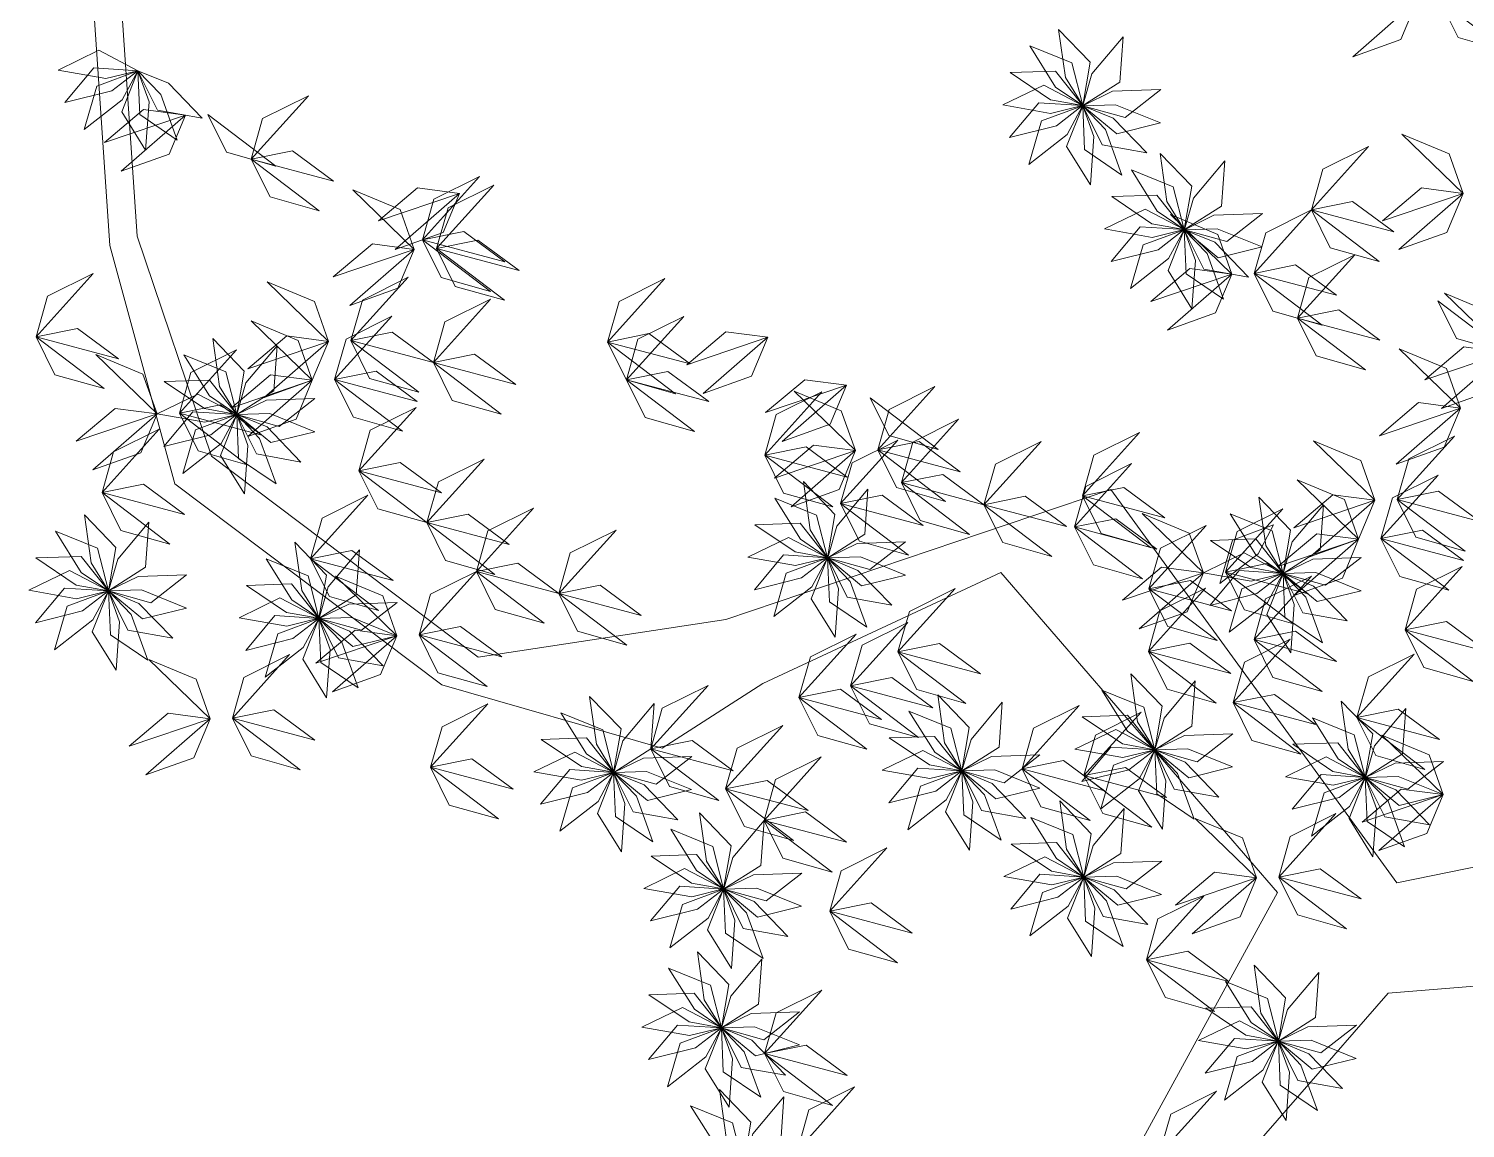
# Model space of a CAD drawing. Header units: inches. Extents: x -173 to 14008, y -3334 to 10368.
# Drawn here: x 6439.7 to 6540.6, y 8000.5 to 8077.8 of the extents above; entities that cross this region are included whole.
import ezdxf

# ---------------------------------------------------------------- set-up
doc = ezdxf.new("R2010")
doc.units = ezdxf.units.IN
doc.header["$MEASUREMENT"] = 0
doc.layers.add('ARREDAMENTO', color=8, linetype='Continuous', lineweight=18)

msp = doc.modelspace()

# ---------------------------------------------------------------- linework, layer by layer
at = {"layer": 'ARREDAMENTO', "linetype": 'Continuous', "lineweight": 0}
for points in [[(6444.02, 8082.54), (6445.38, 8062.55), (6449.96, 8045.81), (6468.71, 8031.69), (6484.2, 8027.24), (6491.28, 8031.78), (6508.01, 8039.58), (6527.44, 8017.09), (6510.8, 7986.72)], [(6551.93, 8021.05), (6535.82, 8017.77), (6515.73, 8045.41), (6488.68, 8036.28), (6471.28, 8033.64), (6452.53, 8047.75), (6447.31, 8063.21), (6445.95, 8083.19)], [(6516.59, 7988.68), (6535.21, 8010.03), (6560.35, 8012.06)]]:
    msp.add_lwpolyline(points, dxfattribs=at)
at = {"layer": 'ARREDAMENTO', "lineweight": 0}
for points in [[(6537.25, 8079.76), (6536.11, 8077.02), (6532.73, 8075.81), (6537.25, 8079.76)], [(6538.82, 8079.81), (6540.14, 8077.15), (6543.59, 8076.18), (6538.82, 8079.81)], [(6512.06, 8077.72), (6512.54, 8074.35), (6513.75, 8072.39), (6514.27, 8075.43), (6512.06, 8077.72)], [(6516.59, 8077.21), (6514.4, 8074.6), (6513.76, 8072.38), (6516.36, 8074.03), (6516.59, 8077.21)], [(6441.76, 8074.87), (6445.11, 8074.28), (6447.35, 8074.83), (6444.62, 8076.26), (6441.76, 8074.87)], [(6510.04, 8076.57), (6511.84, 8073.68), (6513.75, 8072.39), (6512.98, 8075.37), (6510.04, 8076.57)], [(6442.22, 8072.59), (6445.53, 8073.42), (6447.35, 8074.83), (6444.27, 8075.02), (6442.22, 8072.59)], [(6443.58, 8070.69), (6446.26, 8072.79), (6447.35, 8074.83), (6444.46, 8073.75), (6443.58, 8070.69)], [(6447.9, 8069.25), (6448.14, 8072.65), (6447.36, 8074.82), (6446.22, 8071.95), (6447.9, 8069.25)], [(6450.12, 8069.95), (6448.96, 8073.15), (6447.36, 8074.82), (6447.49, 8071.74), (6450.12, 8069.95)], [(6451.87, 8071.5), (6449.5, 8073.95), (6447.36, 8074.82), (6448.74, 8072.06), (6451.87, 8071.5)], [(6508.65, 8074.7), (6511.48, 8072.79), (6513.75, 8072.38), (6511.83, 8074.8), (6508.65, 8074.7)], [(6508.15, 8072.42), (6511.5, 8071.83), (6513.74, 8072.38), (6511.01, 8073.81), (6508.15, 8072.42)], [(6519.24, 8073.5), (6515.84, 8073.38), (6513.76, 8072.37), (6516.73, 8071.54), (6519.24, 8073.5)], [(6455.32, 8068.62), (6456.12, 8071.47), (6459.34, 8073.07), (6455.32, 8068.62)], [(6508.61, 8070.14), (6511.92, 8070.96), (6513.74, 8072.38), (6510.66, 8072.57), (6508.61, 8070.14)], [(6509.97, 8068.24), (6512.65, 8070.34), (6513.74, 8072.37), (6510.85, 8071.3), (6509.97, 8068.24)], [(6514.29, 8066.8), (6514.53, 8070.2), (6513.75, 8072.37), (6512.61, 8069.5), (6514.29, 8066.8)], [(6516.51, 8067.5), (6515.35, 8070.7), (6513.75, 8072.37), (6513.88, 8069.29), (6516.51, 8067.5)], [(6519.22, 8071.17), (6516.06, 8072.44), (6513.76, 8072.37), (6516.14, 8070.4), (6519.22, 8071.17)], [(6518.26, 8069.05), (6515.89, 8071.5), (6513.76, 8072.37), (6515.13, 8069.61), (6518.26, 8069.05)], [(6450.7, 8071.71), (6447.76, 8072.1), (6445.02, 8069.78), (6450.7, 8071.71)], [(6450.7, 8071.71), (6449.56, 8068.97), (6446.18, 8067.76), (6450.7, 8071.71)], [(6452.27, 8071.76), (6453.59, 8069.1), (6457.04, 8068.13), (6452.27, 8071.76)], [(6540.49, 8066.2), (6539.5, 8069), (6536.18, 8070.38), (6540.49, 8066.2)], [(6455.32, 8068.62), (6458.22, 8069.2), (6461.11, 8067.07), (6455.32, 8068.62)], [(6529.82, 8065.05), (6530.62, 8067.9), (6533.84, 8069.5), (6529.82, 8065.05)], [(6455.32, 8068.62), (6456.64, 8065.96), (6460.09, 8064.98), (6455.32, 8068.62)], [(6519.2, 8069.01), (6519.67, 8065.63), (6520.89, 8063.67), (6521.41, 8066.71), (6519.2, 8069.01)], [(6523.73, 8068.5), (6521.54, 8065.88), (6520.9, 8063.67), (6523.5, 8065.32), (6523.73, 8068.5)], [(6467.35, 8062.95), (6468.16, 8065.8), (6471.37, 8067.4), (6467.35, 8062.95)], [(6517.17, 8067.86), (6518.98, 8064.97), (6520.89, 8063.67), (6520.12, 8066.66), (6517.17, 8067.86)], [(6466.77, 8062.28), (6465.78, 8065.08), (6462.47, 8066.46), (6466.77, 8062.28)], [(6469.95, 8066.2), (6467.01, 8066.59), (6464.27, 8064.28), (6469.95, 8066.2)], [(6469.95, 8066.2), (6468.81, 8063.47), (6465.43, 8062.26), (6469.95, 8066.2)], [(6468.34, 8062.34), (6469.15, 8065.19), (6472.36, 8066.79), (6468.34, 8062.34)], [(6540.49, 8066.2), (6537.55, 8066.59), (6534.81, 8064.28), (6540.49, 8066.2)], [(6540.49, 8066.2), (6539.35, 8063.47), (6535.97, 8062.26), (6540.49, 8066.2)], [(6515.28, 8063.71), (6518.64, 8063.12), (6520.88, 8063.67), (6518.15, 8065.1), (6515.28, 8063.71)], [(6515.79, 8065.99), (6518.61, 8064.08), (6520.88, 8063.67), (6518.97, 8066.09), (6515.79, 8065.99)], [(6529.82, 8065.05), (6532.72, 8065.63), (6535.61, 8063.5), (6529.82, 8065.05)], [(6524.23, 8060.54), (6523.24, 8063.33), (6519.92, 8064.72), (6524.23, 8060.54)], [(6526.38, 8064.79), (6522.97, 8064.67), (6520.9, 8063.66), (6523.87, 8062.83), (6526.38, 8064.79)], [(6525.8, 8060.59), (6526.61, 8063.45), (6529.82, 8065.05), (6525.8, 8060.59)], [(6529.82, 8065.05), (6531.14, 8062.39), (6534.59, 8061.42), (6529.82, 8065.05)], [(6467.35, 8062.95), (6470.26, 8063.53), (6473.15, 8061.41), (6467.35, 8062.95)], [(6515.75, 8061.43), (6519.06, 8062.25), (6520.88, 8063.67), (6517.8, 8063.86), (6515.75, 8061.43)], [(6517.1, 8059.53), (6519.79, 8061.63), (6520.88, 8063.66), (6517.99, 8062.59), (6517.1, 8059.53)], [(6521.43, 8058.09), (6521.67, 8061.49), (6520.89, 8063.66), (6519.75, 8060.79), (6521.43, 8058.09)], [(6523.65, 8058.79), (6522.49, 8061.99), (6520.89, 8063.66), (6521.02, 8060.57), (6523.65, 8058.79)], [(6525.4, 8060.33), (6523.03, 8062.79), (6520.89, 8063.66), (6522.26, 8060.89), (6525.4, 8060.33)], [(6526.36, 8062.45), (6523.2, 8063.73), (6520.9, 8063.66), (6523.27, 8061.69), (6526.36, 8062.45)], [(6466.77, 8062.28), (6463.84, 8062.67), (6461.09, 8060.36), (6466.77, 8062.28)], [(6466.77, 8062.28), (6465.63, 8059.55), (6462.25, 8058.34), (6466.77, 8062.28)], [(6467.35, 8062.95), (6468.67, 8060.29), (6472.13, 8059.32), (6467.35, 8062.95)], [(6468.34, 8062.34), (6471.25, 8062.92), (6474.14, 8060.79), (6468.34, 8062.34)], [(6468.34, 8062.34), (6469.66, 8059.68), (6473.12, 8058.71), (6468.34, 8062.34)], [(6525.8, 8060.59), (6528.71, 8061.18), (6531.59, 8059.05), (6525.8, 8060.59)], [(6528.85, 8057.45), (6529.65, 8060.3), (6532.87, 8061.9), (6528.85, 8057.45)], [(6440.2, 8056.13), (6441.01, 8058.98), (6444.22, 8060.58), (6440.2, 8056.13)], [(6462.32, 8055.87), (6463.13, 8058.72), (6466.34, 8060.32), (6462.32, 8055.87)], [(6480.36, 8055.77), (6481.17, 8058.62), (6484.38, 8060.22), (6480.36, 8055.77)], [(6524.23, 8060.54), (6521.29, 8060.93), (6518.55, 8058.62), (6524.23, 8060.54)], [(6524.23, 8060.54), (6523.09, 8057.81), (6519.71, 8056.6), (6524.23, 8060.54)], [(6525.8, 8060.59), (6527.12, 8057.94), (6530.57, 8056.96), (6525.8, 8060.59)], [(6460.75, 8055.81), (6459.76, 8058.61), (6456.45, 8059.99), (6460.75, 8055.81)], [(6543.48, 8055.04), (6542.49, 8057.83), (6539.17, 8059.21), (6543.48, 8055.04)], [(6468.12, 8054.32), (6468.92, 8057.18), (6472.14, 8058.78), (6468.12, 8054.32)], [(6528.85, 8057.45), (6531.75, 8058.04), (6534.64, 8055.91), (6528.85, 8057.45)], [(6538.71, 8058.67), (6540.03, 8056.02), (6543.48, 8055.04), (6538.71, 8058.67)], [(6459.61, 8053.08), (6458.62, 8055.87), (6455.31, 8057.25), (6459.61, 8053.08)], [(6461.18, 8053.13), (6461.99, 8055.98), (6465.2, 8057.58), (6461.18, 8053.13)], [(6481.69, 8053.12), (6482.49, 8055.97), (6485.71, 8057.57), (6481.69, 8053.12)], [(6528.85, 8057.45), (6530.17, 8054.8), (6533.62, 8053.82), (6528.85, 8057.45)], [(6440.2, 8056.13), (6443.11, 8056.71), (6446, 8054.59), (6440.2, 8056.13)], [(6440.2, 8056.13), (6441.53, 8053.47), (6444.98, 8052.5), (6440.2, 8056.13)], [(6452.62, 8056.02), (6453.09, 8052.65), (6454.31, 8050.68), (6454.82, 8053.73), (6452.62, 8056.02)], [(6460.75, 8055.81), (6457.82, 8056.2), (6455.07, 8053.89), (6460.75, 8055.81)], [(6462.32, 8055.87), (6465.23, 8056.45), (6468.12, 8054.32), (6462.32, 8055.87)], [(6480.36, 8055.77), (6483.27, 8056.36), (6486.16, 8054.23), (6480.36, 8055.77)], [(6491.62, 8056.1), (6488.68, 8056.49), (6485.94, 8054.17), (6491.62, 8056.1)], [(6491.62, 8056.1), (6490.47, 8053.36), (6487.09, 8052.16), (6491.62, 8056.1)], [(6450.27, 8050.77), (6451.07, 8053.63), (6454.29, 8055.23), (6450.27, 8050.77)], [(6457.15, 8055.51), (6454.95, 8052.9), (6454.31, 8050.68), (6456.92, 8052.33), (6457.15, 8055.51)], [(6460.75, 8055.81), (6459.61, 8053.08), (6456.23, 8051.87), (6460.75, 8055.81)], [(6462.32, 8055.87), (6463.64, 8053.21), (6467.1, 8052.24), (6462.32, 8055.87)], [(6480.36, 8055.77), (6481.69, 8053.12), (6485.14, 8052.14), (6480.36, 8055.77)], [(6540.3, 8051.12), (6539.31, 8053.91), (6536, 8055.29), (6540.3, 8051.12)], [(6543.48, 8055.04), (6540.54, 8055.43), (6537.8, 8053.11), (6543.48, 8055.04)], [(6543.48, 8055.04), (6542.34, 8052.3), (6538.96, 8051.1), (6543.48, 8055.04)], [(6448.7, 8050.72), (6447.7, 8053.51), (6444.39, 8054.9), (6448.7, 8050.72)], [(6450.59, 8054.87), (6452.39, 8051.98), (6454.3, 8050.68), (6453.53, 8053.67), (6450.59, 8054.87)], [(6468.12, 8054.32), (6471.02, 8054.91), (6473.91, 8052.78), (6468.12, 8054.32)], [(6468.12, 8054.32), (6469.44, 8051.67), (6472.89, 8050.69), (6468.12, 8054.32)], [(6449.2, 8053), (6452.03, 8051.09), (6454.3, 8050.68), (6452.38, 8053.1), (6449.2, 8053)], [(6459.61, 8053.08), (6456.67, 8053.47), (6453.93, 8051.15), (6459.61, 8053.08)], [(6459.61, 8053.08), (6458.47, 8050.34), (6455.09, 8049.14), (6459.61, 8053.08)], [(6461.18, 8053.13), (6464.09, 8053.72), (6466.98, 8051.59), (6461.18, 8053.13)], [(6461.18, 8053.13), (6462.5, 8050.48), (6465.95, 8049.5), (6461.18, 8053.13)], [(6481.69, 8053.12), (6484.59, 8053.7), (6487.48, 8051.58), (6481.69, 8053.12)], [(6481.69, 8053.12), (6483.01, 8050.46), (6486.46, 8049.49), (6481.69, 8053.12)], [(6497.15, 8052.73), (6494.22, 8053.12), (6491.47, 8050.81), (6497.15, 8052.73)], [(6448.7, 8050.72), (6452.06, 8050.13), (6454.3, 8050.68), (6451.56, 8052.11), (6448.7, 8050.72)], [(6491.41, 8047.82), (6492.22, 8050.67), (6495.43, 8052.27), (6491.41, 8047.82)], [(6497.15, 8052.73), (6496.01, 8050), (6492.63, 8048.79), (6497.15, 8052.73)], [(6497.78, 8048.14), (6496.78, 8050.93), (6493.47, 8052.31), (6497.78, 8048.14)], [(6499.35, 8048.19), (6500.15, 8051.04), (6503.36, 8052.64), (6499.35, 8048.19)], [(6448.7, 8050.72), (6445.76, 8051.11), (6443.02, 8048.8), (6448.7, 8050.72)], [(6450.27, 8050.77), (6453.17, 8051.36), (6456.06, 8049.23), (6450.27, 8050.77)], [(6459.8, 8051.8), (6456.39, 8051.68), (6454.31, 8050.67), (6457.28, 8049.84), (6459.8, 8051.8)], [(6462.88, 8046.71), (6463.69, 8049.57), (6466.9, 8051.17), (6462.88, 8046.71)], [(6498.81, 8051.85), (6500.13, 8049.2), (6503.59, 8048.22), (6498.81, 8051.85)], [(6540.3, 8051.12), (6537.36, 8051.51), (6534.62, 8049.19), (6540.3, 8051.12)], [(6540.3, 8051.12), (6539.16, 8048.38), (6535.78, 8047.18), (6540.3, 8051.12)], [(6448.7, 8050.72), (6447.56, 8047.99), (6444.18, 8046.78), (6448.7, 8050.72)], [(6449.17, 8048.44), (6452.47, 8049.26), (6454.29, 8050.68), (6451.22, 8050.87), (6449.17, 8048.44)], [(6450.27, 8050.77), (6451.59, 8048.12), (6455.04, 8047.14), (6450.27, 8050.77)], [(6450.52, 8046.54), (6453.21, 8048.64), (6454.3, 8050.67), (6451.4, 8049.6), (6450.52, 8046.54)], [(6454.84, 8045.1), (6455.08, 8048.5), (6454.3, 8050.67), (6453.16, 8047.8), (6454.84, 8045.1)], [(6457.07, 8045.8), (6455.9, 8049), (6454.3, 8050.67), (6454.43, 8047.59), (6457.07, 8045.8)], [(6459.78, 8049.47), (6456.62, 8050.74), (6454.31, 8050.67), (6456.69, 8048.7), (6459.78, 8049.47)], [(6458.81, 8047.34), (6456.44, 8049.8), (6454.31, 8050.67), (6455.68, 8047.91), (6458.81, 8047.34)], [(6501.02, 8045.89), (6501.82, 8048.74), (6505.03, 8050.34), (6501.02, 8045.89)], [(6444.84, 8045.19), (6445.64, 8048.05), (6448.86, 8049.65), (6444.84, 8045.19)], [(6513.73, 8044.96), (6514.54, 8047.82), (6517.75, 8049.42), (6513.73, 8044.96)], [(6535.85, 8044.7), (6536.66, 8047.56), (6539.87, 8049.15), (6535.85, 8044.7)], [(6491.41, 8047.82), (6494.32, 8048.4), (6497.21, 8046.27), (6491.41, 8047.82)], [(6497.78, 8048.14), (6494.84, 8048.53), (6492.1, 8046.21), (6497.78, 8048.14)], [(6497.78, 8048.14), (6496.64, 8045.4), (6493.26, 8044.2), (6497.78, 8048.14)], [(6496.74, 8044.43), (6497.55, 8047.28), (6500.76, 8048.88), (6496.74, 8044.43)], [(6499.35, 8048.19), (6502.25, 8048.77), (6505.14, 8046.65), (6499.35, 8048.19)], [(6499.35, 8048.19), (6500.67, 8045.54), (6504.12, 8044.56), (6499.35, 8048.19)], [(6506.81, 8044.34), (6507.62, 8047.2), (6510.83, 8048.79), (6506.81, 8044.34)], [(6534.28, 8044.65), (6533.29, 8047.44), (6529.98, 8048.82), (6534.28, 8044.65)], [(6462.88, 8046.71), (6465.79, 8047.3), (6468.68, 8045.17), (6462.88, 8046.71)], [(6467.66, 8043.08), (6468.47, 8045.94), (6471.68, 8047.54), (6467.66, 8043.08)], [(6491.41, 8047.82), (6492.73, 8045.16), (6496.19, 8044.19), (6491.41, 8047.82)], [(6513.18, 8042.78), (6513.98, 8045.63), (6517.19, 8047.23), (6513.18, 8042.78)], [(6462.88, 8046.71), (6464.21, 8044.06), (6467.66, 8043.08), (6462.88, 8046.71)], [(6494.13, 8045.96), (6494.61, 8042.58), (6495.82, 8040.62), (6496.34, 8043.66), (6494.13, 8045.96)], [(6501.02, 8045.89), (6503.92, 8046.47), (6506.81, 8044.34), (6501.02, 8045.89)], [(6533.14, 8041.91), (6532.15, 8044.71), (6528.83, 8046.09), (6533.14, 8041.91)], [(6534.71, 8041.97), (6535.52, 8044.82), (6538.73, 8046.42), (6534.71, 8041.97)], [(6444.84, 8045.19), (6447.74, 8045.78), (6450.63, 8043.65), (6444.84, 8045.19)], [(6444.84, 8045.19), (6446.16, 8042.54), (6449.61, 8041.56), (6444.84, 8045.19)], [(6459.49, 8040.55), (6460.3, 8043.4), (6463.51, 8045), (6459.49, 8040.55)], [(6498.66, 8045.44), (6496.47, 8042.83), (6495.83, 8040.62), (6498.43, 8042.27), (6498.66, 8045.44)], [(6496.74, 8044.43), (6499.65, 8045.01), (6502.54, 8042.88), (6496.74, 8044.43)], [(6501.02, 8045.89), (6502.34, 8043.23), (6505.79, 8042.25), (6501.02, 8045.89)], [(6506.81, 8044.34), (6509.72, 8044.93), (6512.61, 8042.8), (6506.81, 8044.34)], [(6513.73, 8044.96), (6516.64, 8045.55), (6519.53, 8043.42), (6513.73, 8044.96)], [(6513.73, 8044.96), (6515.05, 8042.31), (6518.51, 8041.33), (6513.73, 8044.96)], [(6534.28, 8044.65), (6531.34, 8045.04), (6528.6, 8042.72), (6534.28, 8044.65)], [(6535.85, 8044.7), (6538.76, 8045.29), (6541.65, 8043.16), (6535.85, 8044.7)], [(6471.14, 8039.65), (6471.95, 8042.5), (6475.16, 8044.1), (6471.14, 8039.65)], [(6492.11, 8044.81), (6493.91, 8041.92), (6495.82, 8040.62), (6495.05, 8043.61), (6492.11, 8044.81)], [(6496.74, 8044.43), (6498.07, 8041.77), (6501.52, 8040.8), (6496.74, 8044.43)], [(6506.81, 8044.34), (6508.13, 8041.69), (6511.59, 8040.71), (6506.81, 8044.34)], [(6523.79, 8039.61), (6524.6, 8042.46), (6527.81, 8044.06), (6523.79, 8039.61)], [(6526.14, 8044.86), (6526.62, 8041.48), (6527.83, 8039.52), (6528.35, 8042.56), (6526.14, 8044.86)], [(6530.67, 8044.34), (6528.48, 8041.73), (6527.84, 8039.52), (6530.44, 8041.17), (6530.67, 8044.34)], [(6534.28, 8044.65), (6533.14, 8041.91), (6529.76, 8040.71), (6534.28, 8044.65)], [(6535.85, 8044.7), (6537.17, 8042.05), (6540.62, 8041.07), (6535.85, 8044.7)], [(6443.6, 8043.63), (6444.07, 8040.26), (6445.29, 8038.3), (6445.81, 8041.34), (6443.6, 8043.63)], [(6448.13, 8043.12), (6445.94, 8040.51), (6445.3, 8038.29), (6447.9, 8039.95), (6448.13, 8043.12)], [(6467.66, 8043.08), (6470.56, 8043.67), (6473.45, 8041.54), (6467.66, 8043.08)], [(6467.66, 8043.08), (6468.98, 8040.43), (6472.43, 8039.45), (6467.66, 8043.08)], [(6490.72, 8042.93), (6493.55, 8041.03), (6495.82, 8040.62), (6493.9, 8043.04), (6490.72, 8042.93)], [(6513.18, 8042.78), (6516.08, 8043.36), (6518.97, 8041.23), (6513.18, 8042.78)], [(6522.23, 8039.56), (6521.23, 8042.35), (6517.92, 8043.73), (6522.23, 8039.56)], [(6518.41, 8038.43), (6519.22, 8041.29), (6522.43, 8042.89), (6518.41, 8038.43)], [(6523.39, 8038.8), (6526.08, 8040.9), (6527.17, 8042.93), (6524.27, 8041.85), (6523.39, 8038.8)], [(6524.12, 8043.71), (6525.92, 8040.82), (6527.83, 8039.52), (6527.06, 8042.51), (6524.12, 8043.71)], [(6441.57, 8042.48), (6443.38, 8039.59), (6445.29, 8038.3), (6444.52, 8041.29), (6441.57, 8042.48)], [(6476.94, 8038.1), (6477.74, 8040.96), (6480.96, 8042.56), (6476.94, 8038.1)], [(6490.22, 8040.66), (6493.57, 8040.07), (6495.81, 8040.62), (6493.08, 8042.04), (6490.22, 8040.66)], [(6513.18, 8042.78), (6514.5, 8040.12), (6517.95, 8039.14), (6513.18, 8042.78)], [(6522.73, 8041.83), (6525.56, 8039.93), (6527.83, 8039.52), (6525.91, 8041.94), (6522.73, 8041.83)], [(6533.14, 8041.91), (6530.2, 8042.3), (6527.46, 8039.99), (6533.14, 8041.91)], [(6533.14, 8041.91), (6532, 8039.18), (6528.62, 8037.97), (6533.14, 8041.91)], [(6534.71, 8041.97), (6537.62, 8042.55), (6540.51, 8040.42), (6534.71, 8041.97)], [(6534.71, 8041.97), (6536.03, 8039.31), (6539.48, 8038.34), (6534.71, 8041.97)], [(6458.39, 8041.7), (6458.87, 8038.32), (6460.08, 8036.36), (6460.6, 8039.4), (6458.39, 8041.7)], [(6459.49, 8040.55), (6462.4, 8041.13), (6465.29, 8039.01), (6459.49, 8040.55)], [(6462.92, 8041.18), (6460.73, 8038.57), (6460.09, 8036.36), (6462.69, 8038.01), (6462.92, 8041.18)], [(6501.31, 8041.73), (6497.91, 8041.61), (6495.83, 8040.61), (6498.8, 8039.78), (6501.31, 8041.73)], [(6522.23, 8039.56), (6525.58, 8038.97), (6527.82, 8039.52), (6525.09, 8040.95), (6522.23, 8039.56)], [(6440.19, 8040.61), (6443.01, 8038.7), (6445.28, 8038.3), (6443.37, 8040.71), (6440.19, 8040.61)], [(6456.36, 8040.55), (6458.17, 8037.66), (6460.08, 8036.36), (6459.31, 8039.35), (6456.36, 8040.55)], [(6459.49, 8040.55), (6460.82, 8037.9), (6464.27, 8036.92), (6459.49, 8040.55)], [(6471.14, 8039.65), (6474.05, 8040.23), (6476.94, 8038.1), (6471.14, 8039.65)], [(6490.68, 8038.37), (6493.99, 8039.2), (6495.81, 8040.61), (6492.73, 8040.81), (6490.68, 8038.37)], [(6492.04, 8036.48), (6494.72, 8038.58), (6495.81, 8040.61), (6492.92, 8039.53), (6492.04, 8036.48)], [(6496.36, 8035.03), (6496.6, 8038.43), (6495.82, 8040.6), (6494.68, 8037.74), (6496.36, 8035.03)], [(6498.58, 8035.73), (6497.42, 8038.94), (6495.82, 8040.6), (6495.95, 8037.52), (6498.58, 8035.73)], [(6501.29, 8039.4), (6498.13, 8040.68), (6495.83, 8040.61), (6498.21, 8038.64), (6501.29, 8039.4)], [(6500.33, 8037.28), (6497.96, 8039.73), (6495.83, 8040.6), (6497.2, 8037.84), (6500.33, 8037.28)], [(6522.23, 8039.56), (6519.29, 8039.95), (6516.55, 8037.63), (6522.23, 8039.56)], [(6523.79, 8039.61), (6526.7, 8040.2), (6529.59, 8038.07), (6523.79, 8039.61)], [(6533.32, 8040.63), (6529.92, 8040.51), (6527.84, 8039.51), (6530.81, 8038.68), (6533.32, 8040.63)], [(6536.41, 8035.55), (6537.22, 8038.4), (6540.43, 8040), (6536.41, 8035.55)], [(6439.68, 8038.33), (6443.04, 8037.74), (6445.28, 8038.29), (6442.55, 8039.72), (6439.68, 8038.33)], [(6450.78, 8039.41), (6447.37, 8039.29), (6445.3, 8038.29), (6448.27, 8037.46), (6450.78, 8039.41)], [(6465.55, 8035.14), (6464.56, 8037.93), (6461.25, 8039.32), (6465.55, 8035.14)], [(6467.12, 8035.19), (6467.93, 8038.05), (6471.14, 8039.65), (6467.12, 8035.19)], [(6471.14, 8039.65), (6472.46, 8036.99), (6475.91, 8036.02), (6471.14, 8039.65)], [(6522.23, 8039.56), (6521.09, 8036.82), (6517.71, 8035.62), (6522.23, 8039.56)], [(6518.41, 8038.43), (6521.32, 8039.02), (6524.21, 8036.89), (6518.41, 8038.43)], [(6522.69, 8037.27), (6526, 8038.1), (6527.82, 8039.51), (6524.75, 8039.71), (6522.69, 8037.27)], [(6523.79, 8039.61), (6525.12, 8036.96), (6528.57, 8035.98), (6523.79, 8039.61)], [(6524.05, 8035.38), (6526.73, 8037.48), (6527.82, 8039.51), (6524.93, 8038.43), (6524.05, 8035.38)], [(6525.8, 8034.87), (6526.6, 8037.72), (6529.82, 8039.32), (6525.8, 8034.87)], [(6528.37, 8033.93), (6528.61, 8037.33), (6527.83, 8039.5), (6526.69, 8036.64), (6528.37, 8033.93)], [(6530.6, 8034.64), (6529.43, 8037.84), (6527.83, 8039.5), (6527.96, 8036.42), (6530.6, 8034.64)], [(6533.31, 8038.3), (6530.14, 8039.58), (6527.84, 8039.51), (6530.22, 8037.54), (6533.31, 8038.3)], [(6532.34, 8036.18), (6529.97, 8038.63), (6527.84, 8039.5), (6529.21, 8036.74), (6532.34, 8036.18)], [(6440.15, 8036.05), (6443.46, 8036.88), (6445.28, 8038.29), (6442.2, 8038.48), (6440.15, 8036.05)], [(6441.5, 8034.15), (6444.19, 8036.25), (6445.28, 8038.29), (6442.39, 8037.21), (6441.5, 8034.15)], [(6445.83, 8032.71), (6446.07, 8036.11), (6445.29, 8038.28), (6444.15, 8035.41), (6445.83, 8032.71)], [(6448.05, 8033.41), (6446.89, 8036.62), (6445.29, 8038.28), (6445.42, 8035.2), (6448.05, 8033.41)], [(6449.8, 8034.96), (6447.43, 8037.41), (6445.29, 8038.28), (6446.66, 8035.52), (6449.8, 8034.96)], [(6450.76, 8037.08), (6447.6, 8038.36), (6445.3, 8038.28), (6447.67, 8036.32), (6450.76, 8037.08)], [(6454.98, 8038.67), (6457.81, 8036.77), (6460.08, 8036.36), (6458.16, 8038.78), (6454.98, 8038.67)], [(6476.94, 8038.1), (6479.84, 8038.69), (6482.73, 8036.56), (6476.94, 8038.1)], [(6476.94, 8038.1), (6478.26, 8035.45), (6481.71, 8034.47), (6476.94, 8038.1)], [(6500.77, 8034), (6501.58, 8036.85), (6504.79, 8038.45), (6500.77, 8034)], [(6518.37, 8034.03), (6519.17, 8036.88), (6522.38, 8038.48), (6518.37, 8034.03)], [(6518.41, 8038.43), (6519.73, 8035.78), (6523.19, 8034.8), (6518.41, 8038.43)], [(6454.48, 8036.4), (6457.83, 8035.81), (6460.07, 8036.36), (6457.34, 8037.79), (6454.48, 8036.4)], [(6465.57, 8037.47), (6462.17, 8037.35), (6460.09, 8036.35), (6463.06, 8035.52), (6465.57, 8037.47)], [(6454.94, 8034.11), (6458.25, 8034.94), (6460.07, 8036.35), (6456.99, 8036.55), (6454.94, 8034.11)], [(6456.3, 8032.22), (6458.98, 8034.32), (6460.07, 8036.35), (6457.18, 8035.27), (6456.3, 8032.22)], [(6460.62, 8030.77), (6460.86, 8034.17), (6460.08, 8036.34), (6458.94, 8033.48), (6460.62, 8030.77)], [(6462.84, 8031.48), (6461.68, 8034.68), (6460.08, 8036.34), (6460.21, 8033.26), (6462.84, 8031.48)], [(6465.55, 8035.14), (6462.39, 8036.42), (6460.09, 8036.35), (6462.46, 8034.38), (6465.55, 8035.14)], [(6464.59, 8033.02), (6462.22, 8035.47), (6460.09, 8036.34), (6461.46, 8033.58), (6464.59, 8033.02)], [(6497.44, 8031.61), (6498.25, 8034.47), (6501.46, 8036.07), (6497.44, 8031.61)], [(6536.41, 8035.55), (6539.32, 8036.14), (6542.21, 8034.01), (6536.41, 8035.55)], [(6465.55, 8035.14), (6462.62, 8035.53), (6459.87, 8033.22), (6465.55, 8035.14)], [(6465.55, 8035.14), (6464.41, 8032.41), (6461.03, 8031.2), (6465.55, 8035.14)], [(6467.12, 8035.19), (6470.03, 8035.78), (6472.92, 8033.65), (6467.12, 8035.19)], [(6467.12, 8035.19), (6468.44, 8032.54), (6471.89, 8031.56), (6467.12, 8035.19)], [(6493.81, 8030.79), (6494.62, 8033.65), (6497.83, 8035.25), (6493.81, 8030.79)], [(6524.32, 8030.44), (6525.12, 8033.29), (6528.34, 8034.89), (6524.32, 8030.44)], [(6525.8, 8034.87), (6528.7, 8035.45), (6531.59, 8033.32), (6525.8, 8034.87)], [(6525.8, 8034.87), (6527.12, 8032.21), (6530.57, 8031.23), (6525.8, 8034.87)], [(6536.41, 8035.55), (6537.73, 8032.9), (6541.19, 8031.92), (6536.41, 8035.55)], [(6454, 8029.35), (6454.81, 8032.21), (6458.02, 8033.81), (6454, 8029.35)], [(6500.77, 8034), (6503.68, 8034.59), (6506.57, 8032.46), (6500.77, 8034)], [(6500.77, 8034), (6502.09, 8031.35), (6505.55, 8030.37), (6500.77, 8034)], [(6518.37, 8034.03), (6521.27, 8034.62), (6524.16, 8032.49), (6518.37, 8034.03)], [(6518.37, 8034.03), (6519.69, 8031.38), (6523.14, 8030.4), (6518.37, 8034.03)], [(6533.02, 8029.39), (6533.83, 8032.24), (6537.04, 8033.84), (6533.02, 8029.39)], [(6452.43, 8029.3), (6451.44, 8032.09), (6448.12, 8033.47), (6452.43, 8029.3)], [(6497.44, 8031.61), (6500.34, 8032.2), (6503.23, 8030.07), (6497.44, 8031.61)], [(6517.13, 8032.47), (6517.6, 8029.09), (6518.82, 8027.13), (6519.33, 8030.18), (6517.13, 8032.47)], [(6521.66, 8031.96), (6519.47, 8029.35), (6518.83, 8027.13), (6521.43, 8028.78), (6521.66, 8031.96)], [(6479.1, 8030.88), (6479.58, 8027.51), (6480.79, 8025.55), (6481.31, 8028.59), (6479.1, 8030.88)], [(6483.4, 8027.2), (6484.21, 8030.05), (6487.42, 8031.65), (6483.4, 8027.2)], [(6493.81, 8030.79), (6496.72, 8031.38), (6499.61, 8029.25), (6493.81, 8030.79)], [(6493.81, 8030.79), (6495.14, 8028.14), (6498.59, 8027.16), (6493.81, 8030.79)], [(6497.44, 8031.61), (6498.76, 8028.96), (6502.21, 8027.98), (6497.44, 8031.61)], [(6503.57, 8030.99), (6504.04, 8027.61), (6505.26, 8025.65), (6505.77, 8028.69), (6503.57, 8030.99)], [(6515.1, 8031.32), (6516.91, 8028.43), (6518.82, 8027.13), (6518.05, 8030.12), (6515.1, 8031.32)], [(6524.32, 8030.44), (6527.22, 8031.02), (6530.11, 8028.9), (6524.32, 8030.44)], [(6454, 8029.35), (6456.91, 8029.94), (6459.8, 8027.81), (6454, 8029.35)], [(6467.92, 8025.9), (6468.73, 8028.75), (6471.94, 8030.35), (6467.92, 8025.9)], [(6483.63, 8030.37), (6481.44, 8027.76), (6480.8, 8025.54), (6483.4, 8027.2), (6483.63, 8030.37)], [(6501.54, 8029.84), (6503.35, 8026.95), (6505.25, 8025.65), (6504.49, 8028.64), (6501.54, 8029.84)], [(6508.1, 8030.47), (6505.91, 8027.86), (6505.26, 8025.65), (6507.87, 8027.3), (6508.1, 8030.47)], [(6509.49, 8025.79), (6510.3, 8028.64), (6513.51, 8030.24), (6509.49, 8025.79)], [(6513.84, 8025.31), (6514.65, 8028.16), (6517.86, 8029.76), (6513.84, 8025.31)], [(6524.32, 8030.44), (6525.64, 8027.78), (6529.09, 8026.81), (6524.32, 8030.44)], [(6531.92, 8030.53), (6532.4, 8027.16), (6533.61, 8025.2), (6534.13, 8028.24), (6531.92, 8030.53)], [(6533.02, 8029.39), (6535.93, 8029.97), (6538.82, 8027.84), (6533.02, 8029.39)], [(6536.45, 8030.02), (6534.26, 8027.41), (6533.62, 8025.19), (6536.22, 8026.85), (6536.45, 8030.02)], [(6452.43, 8029.3), (6449.49, 8029.69), (6446.75, 8027.37), (6452.43, 8029.3)], [(6452.43, 8029.3), (6451.29, 8026.56), (6447.91, 8025.36), (6452.43, 8029.3)], [(6454, 8029.35), (6455.32, 8026.7), (6458.77, 8025.72), (6454, 8029.35)], [(6477.07, 8029.73), (6478.88, 8026.84), (6480.79, 8025.55), (6480.02, 8028.53), (6477.07, 8029.73)], [(6488.66, 8024.39), (6489.47, 8027.24), (6492.68, 8028.84), (6488.66, 8024.39)], [(6513.72, 8029.45), (6516.54, 8027.54), (6518.81, 8027.13), (6516.9, 8029.55), (6513.72, 8029.45)], [(6529.89, 8029.38), (6531.7, 8026.49), (6533.61, 8025.2), (6532.84, 8028.18), (6529.89, 8029.38)], [(6533.02, 8029.39), (6534.34, 8026.73), (6537.8, 8025.75), (6533.02, 8029.39)], [(6475.69, 8027.86), (6478.52, 8025.95), (6480.79, 8025.55), (6478.87, 8027.96), (6475.69, 8027.86)], [(6483.4, 8027.2), (6486.31, 8027.78), (6489.2, 8025.65), (6483.4, 8027.2)], [(6500.16, 8027.97), (6502.98, 8026.06), (6505.25, 8025.65), (6503.34, 8028.07), (6500.16, 8027.97)], [(6513.21, 8027.17), (6516.57, 8026.58), (6518.81, 8027.13), (6516.08, 8028.56), (6513.21, 8027.17)], [(6524.31, 8028.25), (6520.9, 8028.13), (6518.83, 8027.12), (6521.8, 8026.29), (6524.31, 8028.25)], [(6539.08, 8023.98), (6538.09, 8026.77), (6534.78, 8028.15), (6539.08, 8023.98)], [(6475.19, 8025.58), (6478.54, 8024.99), (6480.78, 8025.54), (6478.05, 8026.97), (6475.19, 8025.58)], [(6483.4, 8027.2), (6484.72, 8024.54), (6488.18, 8023.56), (6483.4, 8027.2)], [(6499.65, 8025.69), (6503.01, 8025.1), (6505.25, 8025.65), (6502.52, 8027.08), (6499.65, 8025.69)], [(6510.75, 8026.76), (6507.34, 8026.65), (6505.27, 8025.64), (6508.24, 8024.81), (6510.75, 8026.76)], [(6513.68, 8024.89), (6516.99, 8025.71), (6518.81, 8027.13), (6515.73, 8027.32), (6513.68, 8024.89)], [(6515.03, 8022.99), (6517.72, 8025.09), (6518.81, 8027.12), (6515.92, 8026.05), (6515.03, 8022.99)], [(6519.36, 8021.55), (6519.6, 8024.95), (6518.81, 8027.12), (6517.68, 8024.25), (6519.36, 8021.55)], [(6524.29, 8025.92), (6521.13, 8027.19), (6518.82, 8027.12), (6521.2, 8025.15), (6524.29, 8025.92)], [(6521.58, 8022.25), (6520.41, 8025.45), (6518.82, 8027.12), (6518.95, 8024.03), (6521.58, 8022.25)], [(6523.33, 8023.79), (6520.96, 8026.25), (6518.82, 8027.12), (6520.19, 8024.35), (6523.33, 8023.79)], [(6528.51, 8027.51), (6531.33, 8025.6), (6533.6, 8025.19), (6531.69, 8027.61), (6528.51, 8027.51)], [(6467.92, 8025.9), (6470.83, 8026.48), (6473.72, 8024.36), (6467.92, 8025.9)], [(6467.92, 8025.9), (6469.24, 8023.24), (6472.69, 8022.27), (6467.92, 8025.9)], [(6475.65, 8023.3), (6478.96, 8024.12), (6480.78, 8025.54), (6477.7, 8025.73), (6475.65, 8023.3)], [(6486.28, 8026.66), (6482.88, 8026.54), (6480.8, 8025.54), (6483.77, 8024.71), (6486.28, 8026.66)], [(6491.36, 8022.17), (6492.17, 8025.03), (6495.38, 8026.63), (6491.36, 8022.17)], [(6500.12, 8023.41), (6503.43, 8024.23), (6505.25, 8025.64), (6502.17, 8025.84), (6500.12, 8023.41)], [(6509.49, 8025.79), (6512.4, 8026.37), (6515.29, 8024.25), (6509.49, 8025.79)], [(6509.49, 8025.79), (6510.81, 8023.13), (6514.27, 8022.16), (6509.49, 8025.79)], [(6513.84, 8025.31), (6516.75, 8025.89), (6519.64, 8023.77), (6513.84, 8025.31)], [(6528.01, 8025.23), (6531.36, 8024.64), (6533.6, 8025.19), (6530.87, 8026.62), (6528.01, 8025.23)], [(6539.1, 8026.31), (6535.7, 8026.19), (6533.62, 8025.19), (6536.59, 8024.36), (6539.1, 8026.31)], [(6477.01, 8021.4), (6479.69, 8023.5), (6480.78, 8025.54), (6477.89, 8024.46), (6477.01, 8021.4)], [(6481.33, 8019.96), (6481.57, 8023.36), (6480.79, 8025.53), (6479.65, 8022.66), (6481.33, 8019.96)], [(6483.55, 8020.66), (6482.39, 8023.86), (6480.79, 8025.53), (6480.92, 8022.45), (6483.55, 8020.66)], [(6485.3, 8022.21), (6482.93, 8024.66), (6480.79, 8025.53), (6482.17, 8022.77), (6485.3, 8022.21)], [(6486.26, 8024.33), (6483.1, 8025.6), (6480.8, 8025.53), (6483.17, 8023.57), (6486.26, 8024.33)], [(6488.66, 8024.39), (6491.57, 8024.97), (6494.46, 8022.85), (6488.66, 8024.39)], [(6501.47, 8021.51), (6504.16, 8023.61), (6505.25, 8025.64), (6502.36, 8024.57), (6501.47, 8021.51)], [(6505.8, 8020.07), (6506.04, 8023.47), (6505.25, 8025.64), (6504.12, 8022.77), (6505.8, 8020.07)], [(6510.73, 8024.43), (6507.57, 8025.71), (6505.26, 8025.64), (6507.64, 8023.67), (6510.73, 8024.43)], [(6509.76, 8022.31), (6507.4, 8024.76), (6505.26, 8025.64), (6506.63, 8022.87), (6509.76, 8022.31)], [(6508.02, 8020.77), (6506.85, 8023.97), (6505.26, 8025.63), (6505.39, 8022.55), (6508.02, 8020.77)], [(6513.84, 8025.31), (6515.16, 8022.66), (6518.62, 8021.68), (6513.84, 8025.31)], [(6528.47, 8022.95), (6531.78, 8023.77), (6533.6, 8025.19), (6530.52, 8025.38), (6528.47, 8022.95)], [(6529.83, 8021.05), (6532.51, 8023.15), (6533.6, 8025.18), (6530.71, 8024.11), (6529.83, 8021.05)], [(6534.15, 8019.61), (6534.39, 8023.01), (6533.61, 8025.18), (6532.47, 8022.31), (6534.15, 8019.61)], [(6536.37, 8020.31), (6535.21, 8023.51), (6533.61, 8025.18), (6533.74, 8022.1), (6536.37, 8020.31)], [(6538.12, 8021.86), (6535.75, 8024.31), (6533.61, 8025.18), (6534.99, 8022.42), (6538.12, 8021.86)], [(6539.08, 8023.98), (6535.92, 8025.25), (6533.62, 8025.18), (6535.99, 8023.22), (6539.08, 8023.98)], [(6488.66, 8024.39), (6489.98, 8021.74), (6493.44, 8020.76), (6488.66, 8024.39)], [(6539.08, 8023.98), (6536.14, 8024.37), (6533.4, 8022.05), (6539.08, 8023.98)], [(6539.08, 8023.98), (6537.94, 8021.24), (6534.56, 8020.04), (6539.08, 8023.98)], [(6491.36, 8022.17), (6494.27, 8022.76), (6497.16, 8020.63), (6491.36, 8022.17)], [(6512.14, 8023.53), (6512.62, 8020.15), (6513.83, 8018.19), (6514.35, 8021.23), (6512.14, 8023.53)], [(6516.67, 8023.01), (6514.48, 8020.4), (6513.84, 8018.19), (6516.44, 8019.84), (6516.67, 8023.01)], [(6486.83, 8022.69), (6487.31, 8019.31), (6488.52, 8017.35), (6489.04, 8020.39), (6486.83, 8022.69)], [(6491.36, 8022.17), (6489.17, 8019.56), (6488.53, 8017.35), (6491.14, 8019), (6491.36, 8022.17)], [(6491.36, 8022.17), (6492.69, 8019.52), (6496.14, 8018.54), (6491.36, 8022.17)], [(6510.11, 8022.38), (6511.92, 8019.49), (6513.83, 8018.19), (6513.06, 8021.18), (6510.11, 8022.38)], [(6525.96, 8018.14), (6524.97, 8020.93), (6521.65, 8022.31), (6525.96, 8018.14)], [(6527.53, 8018.19), (6528.33, 8021.04), (6531.55, 8022.64), (6527.53, 8018.19)], [(6484.81, 8021.54), (6486.61, 8018.65), (6488.52, 8017.35), (6487.75, 8020.34), (6484.81, 8021.54)], [(6483.42, 8019.66), (6486.25, 8017.76), (6488.52, 8017.35), (6486.6, 8019.77), (6483.42, 8019.66)], [(6495.97, 8015.78), (6496.78, 8018.63), (6499.99, 8020.23), (6495.97, 8015.78)], [(6508.73, 8020.5), (6511.55, 8018.6), (6513.82, 8018.19), (6511.91, 8020.61), (6508.73, 8020.5)], [(6482.92, 8017.39), (6486.28, 8016.8), (6488.52, 8017.35), (6485.78, 8018.78), (6482.92, 8017.39)], [(6508.22, 8018.23), (6511.58, 8017.63), (6513.82, 8018.19), (6511.09, 8019.61), (6508.22, 8018.23)], [(6519.32, 8019.3), (6515.91, 8019.18), (6513.84, 8018.18), (6516.81, 8017.35), (6519.32, 8019.3)], [(6527.53, 8018.19), (6530.43, 8018.77), (6533.32, 8016.65), (6527.53, 8018.19)], [(6494.01, 8018.46), (6490.61, 8018.34), (6488.53, 8017.34), (6491.5, 8016.51), (6494.01, 8018.46)], [(6508.69, 8015.94), (6512, 8016.77), (6513.82, 8018.18), (6510.74, 8018.38), (6508.69, 8015.94)], [(6510.04, 8014.05), (6512.73, 8016.15), (6513.82, 8018.18), (6510.93, 8017.1), (6510.04, 8014.05)], [(6514.37, 8012.6), (6514.61, 8016), (6513.83, 8018.17), (6512.69, 8015.3), (6514.37, 8012.6)], [(6516.59, 8013.3), (6515.43, 8016.51), (6513.83, 8018.17), (6513.96, 8015.09), (6516.59, 8013.3)], [(6518.34, 8014.85), (6515.97, 8017.3), (6513.83, 8018.17), (6515.2, 8015.41), (6518.34, 8014.85)], [(6519.3, 8016.97), (6516.14, 8018.25), (6513.84, 8018.18), (6516.21, 8016.21), (6519.3, 8016.97)], [(6525.96, 8018.14), (6523.02, 8018.53), (6520.28, 8016.21), (6525.96, 8018.14)], [(6525.96, 8018.14), (6524.82, 8015.4), (6521.44, 8014.2), (6525.96, 8018.14)], [(6527.53, 8018.19), (6528.85, 8015.54), (6532.3, 8014.56), (6527.53, 8018.19)], [(6483.38, 8015.1), (6486.69, 8015.93), (6488.51, 8017.34), (6485.44, 8017.54), (6483.38, 8015.1)], [(6484.74, 8013.21), (6487.42, 8015.31), (6488.51, 8017.34), (6485.62, 8016.26), (6484.74, 8013.21)], [(6489.06, 8011.76), (6489.3, 8015.16), (6488.52, 8017.33), (6487.38, 8014.47), (6489.06, 8011.76)], [(6491.29, 8012.47), (6490.12, 8015.67), (6488.52, 8017.33), (6488.65, 8014.25), (6491.29, 8012.47)], [(6494, 8016.13), (6490.84, 8017.41), (6488.53, 8017.34), (6490.91, 8015.37), (6494, 8016.13)], [(6493.03, 8014.01), (6490.66, 8016.46), (6488.53, 8017.33), (6489.9, 8014.57), (6493.03, 8014.01)], [(6518.24, 8012.38), (6519.04, 8015.24), (6522.26, 8016.84), (6518.24, 8012.38)], [(6495.97, 8015.78), (6498.88, 8016.37), (6501.77, 8014.24), (6495.97, 8015.78)], [(6495.97, 8015.78), (6497.29, 8013.13), (6500.74, 8012.15), (6495.97, 8015.78)], [(6486.68, 8012.94), (6487.15, 8009.56), (6488.37, 8007.6), (6488.88, 8010.65), (6486.68, 8012.94)], [(6518.24, 8012.38), (6521.14, 8012.97), (6524.03, 8010.84), (6518.24, 8012.38)], [(6484.65, 8011.79), (6486.46, 8008.9), (6488.36, 8007.6), (6487.6, 8010.59), (6484.65, 8011.79)], [(6491.21, 8012.43), (6489.02, 8009.82), (6488.37, 8007.6), (6490.98, 8009.25), (6491.21, 8012.43)], [(6518.24, 8012.38), (6519.56, 8009.73), (6523.01, 8008.75), (6518.24, 8012.38)], [(6525.81, 8012), (6526.28, 8008.63), (6527.5, 8006.67), (6528.01, 8009.71), (6525.81, 8012)], [(6523.78, 8010.85), (6525.59, 8007.96), (6527.5, 8006.67), (6526.73, 8009.65), (6523.78, 8010.85)], [(6530.34, 8011.49), (6528.15, 8008.88), (6527.51, 8006.66), (6530.11, 8008.32), (6530.34, 8011.49)], [(6483.26, 8009.92), (6486.09, 8008.01), (6488.36, 8007.6), (6486.44, 8010.02), (6483.26, 8009.92)], [(6491.4, 8005.79), (6492.21, 8008.64), (6495.42, 8010.24), (6491.4, 8005.79)], [(6482.76, 8007.64), (6486.12, 8007.05), (6488.36, 8007.6), (6485.62, 8009.03), (6482.76, 8007.64)], [(6493.86, 8008.72), (6490.45, 8008.6), (6488.37, 8007.59), (6491.34, 8006.76), (6493.86, 8008.72)], [(6522.4, 8008.98), (6525.22, 8007.07), (6527.49, 8006.67), (6525.58, 8009.08), (6522.4, 8008.98)], [(6483.23, 8005.36), (6486.53, 8006.18), (6488.36, 8007.6), (6485.28, 8007.79), (6483.23, 8005.36)], [(6484.58, 8003.46), (6487.27, 8005.56), (6488.36, 8007.59), (6485.47, 8006.52), (6484.58, 8003.46)], [(6488.91, 8002.02), (6489.14, 8005.42), (6488.36, 8007.59), (6487.23, 8004.72), (6488.91, 8002.02)], [(6493.84, 8006.39), (6490.68, 8007.66), (6488.37, 8007.59), (6490.75, 8005.62), (6493.84, 8006.39)], [(6491.13, 8002.72), (6489.96, 8005.92), (6488.37, 8007.59), (6488.49, 8004.5), (6491.13, 8002.72)], [(6492.87, 8004.26), (6490.51, 8006.72), (6488.37, 8007.59), (6489.74, 8004.82), (6492.87, 8004.26)], [(6521.89, 8006.7), (6525.25, 8006.11), (6527.49, 8006.66), (6524.76, 8008.09), (6521.89, 8006.7)], [(6532.99, 8007.78), (6529.58, 8007.66), (6527.51, 8006.66), (6530.48, 8005.83), (6532.99, 8007.78)], [(6522.36, 8004.42), (6525.67, 8005.24), (6527.49, 8006.66), (6524.41, 8006.85), (6522.36, 8004.42)], [(6523.71, 8002.52), (6526.4, 8004.62), (6527.49, 8006.66), (6524.6, 8005.58), (6523.71, 8002.52)], [(6528.04, 8001.08), (6528.28, 8004.48), (6527.49, 8006.65), (6526.36, 8003.78), (6528.04, 8001.08)], [(6532.97, 8005.45), (6529.81, 8006.72), (6527.5, 8006.65), (6529.88, 8004.69), (6532.97, 8005.45)], [(6530.26, 8001.78), (6529.09, 8004.98), (6527.5, 8006.65), (6527.63, 8003.57), (6530.26, 8001.78)], [(6532.01, 8003.33), (6529.64, 8005.78), (6527.5, 8006.65), (6528.87, 8003.89), (6532.01, 8003.33)], [(6491.4, 8005.79), (6494.31, 8006.37), (6497.2, 8004.24), (6491.4, 8005.79)], [(6491.4, 8005.79), (6492.73, 8003.13), (6496.18, 8002.15), (6491.4, 8005.79)], [(6488.23, 8003.27), (6488.7, 7999.89), (6489.92, 7997.93), (6490.43, 8000.97), (6488.23, 8003.27)], [(6492.76, 8002.75), (6490.57, 8000.14), (6489.92, 7997.93), (6492.53, 7999.58), (6492.76, 8002.75)], [(6493.7, 7998.98), (6494.51, 8001.84), (6497.72, 8003.44), (6493.7, 7998.98)], [(6519.13, 7998.69), (6519.94, 8001.54), (6523.15, 8003.14), (6519.13, 7998.69)], [(6486.2, 8002.12), (6488.01, 7999.23), (6489.91, 7997.93), (6489.15, 8000.92), (6486.2, 8002.12)]]:
    msp.add_lwpolyline(points, dxfattribs=at)

doc.saveas('drawing.dxf')
